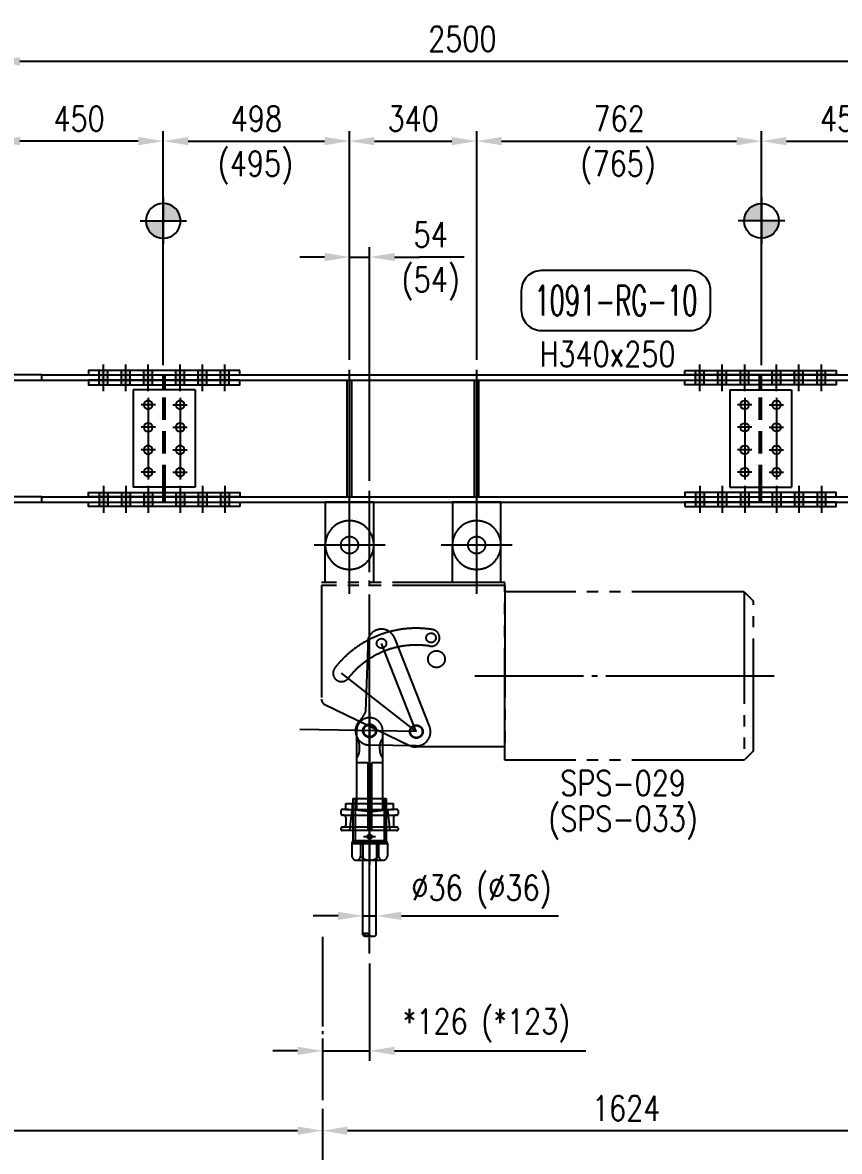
# Model space of a CAD drawing. Header units: millimetres. Extents: x 0 to 232280, y -26939 to 23794.
# Drawn here: x 72528 to 75805, y -24610 to -20080 of the extents above; entities that cross this region are included whole.
import ezdxf
from ezdxf.enums import TextEntityAlignment as Align

# ---------------------------------------------------------------- set-up
doc = ezdxf.new("R2010")
doc.units = ezdxf.units.MM
doc.header["$LTSCALE"] = 30
for name, pattern in [('HIDDEN', [9.525, 6.35, -3.175]), ('JNK-CENTER', [34, 30, -1.5, 1, -1.5]), ('JNK-HIDDEN', [3, 2, -1]), ('JNK-PHANTOM', [15, 10, -1, 1, -1, 1, -1])]:
    doc.linetypes.add(name, pattern=pattern)
for name, color, linetype in [('CEN-R', 1, 'JNK-CENTER'), ('CON-G', 3, 'Continuous'), ('CON-W', 7, 'Continuous'), ('CON-Y', 2, 'Continuous'), ('Dim-W', 7, 'Continuous'), ('HID-Y', 2, 'JNK-HIDDEN'), ('PHA-M', 6, 'JNK-PHANTOM'), ('STL-OBJT', 7, 'Continuous')]:
    doc.layers.add(name, color=color, linetype=linetype)
doc.styles.add('SIMPLEX', font='simplex.shx', dxfattribs={"width": 0.8})
doc.dimstyles.new('DIM40x1.5', dxfattribs={"dimscale": 40, "dimtxt": 2.5, "dimasz": 2.5, "dimexe": 1, "dimexo": 1, "dimgap": 1, "dimtad": 1, "dimdec": 0, "dimlfac": 0.666667, "dimdsep": 46, "dimtxsty": 'SIMPLEX', "dimcen": 2.5, "dimclrd": 7, "dimclre": 7, "dimclrt": 2, "dimadec": 0, "dimazin": 2, "dimtfac": 1, "dimtdec": 0, "dimtmove": 2, "dimatfit": 2, "dimfxl": 1, "dimtfill": 1, "dimtolj": 1, "dimtzin": 0, "dimarcsym": 1})

# ---------------------------------------------------------------- blocks, each defined once
blk = doc.blocks.new('*D2809')
at = {"layer": 'DEFPOINTS', "color": 0, "transparency": 16777216}
for p in [(73731.6, -24398.8), (69762.6, -24526.5), (73731.6, -24526.5)]:
    blk.add_point(p, dxfattribs=at)
at = {"layer": 'Dim-W', "color": 7, "lineweight": -2, "transparency": 16777216}
for p, q in [((73731.6, -24438.8), (73731.6, -24566.5)), ((69862.6, -24526.5), (73631.6, -24526.5))]:
    blk.add_line(p, q, dxfattribs=at)
at = {"layer": 'Dim-W', "color": 7, "transparency": 16777216}
for points in [[(69862.6, -24509.9), (69862.6, -24543.2), (69762.6, -24526.5)], [(73631.6, -24509.9), (73631.6, -24543.2), (73731.6, -24526.5)]]:
    blk.add_solid(points, dxfattribs=at)
at = {"layer": 'Dim-W', "color": 2, "transparency": 16777216, "insert": (71747.1, -24436.5), "char_height": 100, "attachment_point": 5, "style": 'SIMPLEX', "bg_fill": 3, "box_fill_scale": 1.1, "bg_fill_color": 256, "bg_fill_true_color": 13158600, "bg_fill_transparency": 0}
blk.add_mtext('\\A1;2646', dxfattribs=at)
blk = doc.blocks.new('*D2810')
at = {"layer": 'DEFPOINTS', "color": 0, "transparency": 16777216}
for p in [(76167.6, -22064.5), (73731.6, -24526.5), (76167.6, -24526.5)]:
    blk.add_point(p, dxfattribs=at)
at = {"layer": 'Dim-W', "color": 7, "lineweight": -2, "transparency": 16777216}
for p, q in [((76167.6, -22104.5), (76167.6, -24566.5)), ((73831.6, -24526.5), (76067.6, -24526.5))]:
    blk.add_line(p, q, dxfattribs=at)
at = {"layer": 'Dim-W', "color": 7, "transparency": 16777216}
for points in [[(73831.6, -24509.9), (73831.6, -24543.2), (73731.6, -24526.5)], [(76067.6, -24509.9), (76067.6, -24543.2), (76167.6, -24526.5)]]:
    blk.add_solid(points, dxfattribs=at)
at = {"layer": 'Dim-W', "color": 2, "transparency": 16777216, "insert": (74949.6, -24436.5), "char_height": 100, "attachment_point": 5, "style": 'SIMPLEX', "bg_fill": 3, "box_fill_scale": 1.1, "bg_fill_color": 256, "bg_fill_true_color": 13158600, "bg_fill_transparency": 0}
blk.add_mtext('\\A1;1624', dxfattribs=at)
blk = doc.blocks.new('*D2816')
at = {"layer": 'DEFPOINTS', "color": 0, "transparency": 16777216}
for p in [(72417.6, -20236.1), (72417.6, -21434.5), (76167.6, -21434.5)]:
    blk.add_point(p, dxfattribs=at)
at = {"layer": 'Dim-W', "color": 7, "lineweight": -2, "transparency": 16777216}
for p, q in [((72417.6, -21394.5), (72417.6, -20196.1)), ((76167.6, -21394.5), (76167.6, -20196.1)), ((76067.6, -20236.1), (72517.6, -20236.1))]:
    blk.add_line(p, q, dxfattribs=at)
at = {"layer": 'Dim-W', "color": 7, "transparency": 16777216}
for points in [[(72517.6, -20219.4), (72517.6, -20252.8), (72417.6, -20236.1)], [(76067.6, -20219.4), (76067.6, -20252.8), (76167.6, -20236.1)]]:
    blk.add_solid(points, dxfattribs=at)
at = {"layer": 'Dim-W', "color": 2, "transparency": 16777216, "insert": (74292.6, -20146.1), "char_height": 100, "attachment_point": 5, "style": 'SIMPLEX', "bg_fill": 3, "box_fill_scale": 1.1, "bg_fill_color": 256, "bg_fill_true_color": 13158600, "bg_fill_transparency": 0}
blk.add_mtext('\\A1;2500', dxfattribs=at)
blk = doc.blocks.new('DUCT-TAG')
at = {"layer": 'CON-G'}
blk.add_lwpolyline([(-9.49, -1), (-9.49, 1, -0.414214), (-7.49, 3), (7.49, 3, -0.414214), (9.49, 1), (9.49, -1, -0.414214), (7.49, -3), (-7.49, -3, -0.414214)], format="xyb", close=True, dxfattribs=at)
at = {"layer": 'CON-G', "style": 'SIMPLEX', "width": 1.246304}
blk.add_attdef('NAME', text='', height=3, dxfattribs=at).set_placement((-8.19, -1.5), (8.19, -1.5), align=Align.FIT)
at = {"layer": 'CON-Y', "style": 'SIMPLEX'}
blk.add_attdef('ELEVATION', text='', height=2, dxfattribs=at).set_placement((0, -6.02), align=Align.CENTER)
blk = doc.blocks.new('*D2753')
at = {"layer": 'DEFPOINTS', "color": 0, "transparency": 16777216}
for p in [(72417.6, -20556.1), (72417.6, -21434.5), (73092.6, -21494.5)]:
    blk.add_point(p, dxfattribs=at)
at = {"layer": 'Dim-W', "color": 7, "lineweight": -2, "transparency": 16777216}
for p, q in [((72417.6, -21394.5), (72417.6, -20516.1)), ((73092.6, -21454.5), (73092.6, -20516.1)), ((72992.6, -20556.1), (72517.6, -20556.1))]:
    blk.add_line(p, q, dxfattribs=at)
at = {"layer": 'Dim-W', "color": 7, "transparency": 16777216}
for points in [[(72517.6, -20539.4), (72517.6, -20572.8), (72417.6, -20556.1)], [(72992.6, -20539.4), (72992.6, -20572.8), (73092.6, -20556.1)]]:
    blk.add_solid(points, dxfattribs=at)
at = {"layer": 'Dim-W', "color": 2, "transparency": 16777216, "insert": (72755.1, -20466.1), "char_height": 100, "attachment_point": 5, "style": 'SIMPLEX', "bg_fill": 3, "box_fill_scale": 1.1, "bg_fill_color": 256, "bg_fill_true_color": 13158600, "bg_fill_transparency": 0}
blk.add_mtext('\\A1;450', dxfattribs=at)
blk = doc.blocks.new('FS-MARK')
h = blk.add_hatch(color=256)
edge = h.paths.add_edge_path()
edge.add_arc((0, 0), 1.75, 90, 180)
edge.add_line((-1.75, 0), (0, 0))
edge.add_line((0, 0), (0, 1.75))
h = blk.add_hatch(color=256)
edge = h.paths.add_edge_path()
edge.add_line((0, 0), (0, -1.75))
edge.add_arc((0, 0), 1.75, 270, 360)
edge.add_line((1.75, 0), (0, 0))
for p, q in [((0, 2.33), (0, -2.33)), ((2.33, 0), (-2.33, 0))]:
    blk.add_line(p, q)
blk.add_circle((0, 0), 1.75)
at = {"layer": 'CON-Y', "style": 'SIMPLEX', "width": 0.8}
blk.add_attdef('F.S.', (3.19, 1), '', height=2.5, dxfattribs=at)
blk = doc.blocks.new('*D2754')
at = {"layer": 'DEFPOINTS', "color": 0, "transparency": 16777216}
for p in [(76167.6, -20556.1), (76167.6, -21434.5), (75492.6, -21494.5)]:
    blk.add_point(p, dxfattribs=at)
at = {"layer": 'Dim-W', "color": 7, "lineweight": -2, "transparency": 16777216}
for p, q in [((75492.6, -21454.5), (75492.6, -20516.1)), ((76167.6, -21394.5), (76167.6, -20516.1)), ((75592.6, -20556.1), (76067.6, -20556.1))]:
    blk.add_line(p, q, dxfattribs=at)
at = {"layer": 'Dim-W', "color": 7, "transparency": 16777216}
for points in [[(75592.6, -20539.4), (75592.6, -20572.8), (75492.6, -20556.1)], [(76067.6, -20539.4), (76067.6, -20572.8), (76167.6, -20556.1)]]:
    blk.add_solid(points, dxfattribs=at)
at = {"layer": 'Dim-W', "color": 2, "transparency": 16777216, "insert": (75830.1, -20466.1), "char_height": 100, "attachment_point": 5, "style": 'SIMPLEX', "bg_fill": 3, "box_fill_scale": 1.1, "bg_fill_color": 256, "bg_fill_true_color": 13158600, "bg_fill_transparency": 0}
blk.add_mtext('\\A1;450', dxfattribs=at)
blk = doc.blocks.new('340X250 S')
at = {"layer": 'CON-W'}
h = blk.add_hatch(color=256, dxfattribs=at)
h.paths.add_polyline_path([(382948.4, -27473.5), (382948.4, -27461.5), (382936.9, -27461.5), (382936.9, -27473.5)])
h.paths.add_polyline_path([(382959.9, -27473.5), (382959.9, -27461.5), (382948.4, -27461.5), (382948.4, -27473.5)])
h.paths.add_polyline_path([(382959.9, -27473.5), (382948.4, -27473.5), (382948.4, -27487.5), (382959.9, -27487.5)])
h.paths.add_polyline_path([(382948.4, -27473.5), (382936.9, -27473.5), (382936.9, -27487.5), (382948.4, -27487.5)])
h.paths.add_polyline_path([(382948.4, -27487.5), (382936.9, -27487.5), (382936.9, -27499.5), (382948.4, -27499.5)])
h.paths.add_polyline_path([(382959.9, -27487.5), (382948.4, -27487.5), (382948.4, -27499.5), (382959.9, -27499.5)])
h = blk.add_hatch(color=256, dxfattribs=at)
h.paths.add_polyline_path([(383008.4, -27473.5), (383008.4, -27461.5), (382996.9, -27461.5), (382996.9, -27473.5)])
h.paths.add_polyline_path([(383019.9, -27473.5), (383019.9, -27461.5), (383008.4, -27461.5), (383008.4, -27473.5)])
h.paths.add_polyline_path([(383019.9, -27473.5), (383008.4, -27473.5), (383008.4, -27487.5), (383019.9, -27487.5)])
h.paths.add_polyline_path([(383008.4, -27473.5), (382996.9, -27473.5), (382996.9, -27487.5), (383008.4, -27487.5)])
h.paths.add_polyline_path([(383008.4, -27487.5), (382996.9, -27487.5), (382996.9, -27499.5), (383008.4, -27499.5)])
h.paths.add_polyline_path([(383019.9, -27487.5), (383008.4, -27487.5), (383008.4, -27499.5), (383019.9, -27499.5)])
h = blk.add_hatch(color=256, dxfattribs=at)
h.paths.add_polyline_path([(383068.4, -27473.5), (383068.4, -27461.5), (383056.9, -27461.5), (383056.9, -27473.5)])
h.paths.add_polyline_path([(383079.9, -27473.5), (383079.9, -27461.5), (383068.4, -27461.5), (383068.4, -27473.5)])
h.paths.add_polyline_path([(383079.9, -27473.5), (383068.4, -27473.5), (383068.4, -27487.5), (383079.9, -27487.5)])
h.paths.add_polyline_path([(383068.4, -27473.5), (383056.9, -27473.5), (383056.9, -27487.5), (383068.4, -27487.5)])
h.paths.add_polyline_path([(383068.4, -27487.5), (383056.9, -27487.5), (383056.9, -27499.5), (383068.4, -27499.5)])
h.paths.add_polyline_path([(383079.9, -27487.5), (383068.4, -27487.5), (383068.4, -27499.5), (383079.9, -27499.5)])
h = blk.add_hatch(color=256, dxfattribs=at)
h.paths.add_polyline_path([(383153.4, -27473.5), (383153.4, -27461.5), (383141.9, -27461.5), (383141.9, -27473.5)])
h.paths.add_polyline_path([(383164.9, -27473.5), (383164.9, -27461.5), (383153.4, -27461.5), (383153.4, -27473.5)])
h.paths.add_polyline_path([(383164.9, -27473.5), (383153.4, -27473.5), (383153.4, -27487.5), (383164.9, -27487.5)])
h.paths.add_polyline_path([(383153.4, -27473.5), (383141.9, -27473.5), (383141.9, -27487.5), (383153.4, -27487.5)])
h.paths.add_polyline_path([(383153.4, -27487.5), (383141.9, -27487.5), (383141.9, -27499.5), (383153.4, -27499.5)])
h.paths.add_polyline_path([(383164.9, -27487.5), (383153.4, -27487.5), (383153.4, -27499.5), (383164.9, -27499.5)])
h = blk.add_hatch(color=256, dxfattribs=at)
h.paths.add_polyline_path([(383213.4, -27473.5), (383213.4, -27461.5), (383201.9, -27461.5), (383201.9, -27473.5)])
h.paths.add_polyline_path([(383224.9, -27473.5), (383224.9, -27461.5), (383213.4, -27461.5), (383213.4, -27473.5)])
h.paths.add_polyline_path([(383224.9, -27473.5), (383213.4, -27473.5), (383213.4, -27487.5), (383224.9, -27487.5)])
h.paths.add_polyline_path([(383213.4, -27473.5), (383201.9, -27473.5), (383201.9, -27487.5), (383213.4, -27487.5)])
h.paths.add_polyline_path([(383213.4, -27487.5), (383201.9, -27487.5), (383201.9, -27499.5), (383213.4, -27499.5)])
h.paths.add_polyline_path([(383224.9, -27487.5), (383213.4, -27487.5), (383213.4, -27499.5), (383224.9, -27499.5)])
h = blk.add_hatch(color=256, dxfattribs=at)
h.paths.add_polyline_path([(383273.4, -27473.5), (383273.4, -27461.5), (383261.9, -27461.5), (383261.9, -27473.5)])
h.paths.add_polyline_path([(383284.9, -27473.5), (383284.9, -27461.5), (383273.4, -27461.5), (383273.4, -27473.5)])
h.paths.add_polyline_path([(383284.9, -27473.5), (383273.4, -27473.5), (383273.4, -27487.5), (383284.9, -27487.5)])
h.paths.add_polyline_path([(383273.4, -27473.5), (383261.9, -27473.5), (383261.9, -27487.5), (383273.4, -27487.5)])
h.paths.add_polyline_path([(383273.4, -27487.5), (383261.9, -27487.5), (383261.9, -27499.5), (383273.4, -27499.5)])
h.paths.add_polyline_path([(383284.9, -27487.5), (383273.4, -27487.5), (383273.4, -27499.5), (383284.9, -27499.5)])
h = blk.add_hatch(color=256, dxfattribs=at)
h.paths.add_polyline_path([(382948.4, -27813.5), (382948.4, -27825.5), (382936.9, -27825.5), (382936.9, -27813.5)])
h.paths.add_polyline_path([(382959.9, -27813.5), (382959.9, -27825.5), (382948.4, -27825.5), (382948.4, -27813.5)])
h.paths.add_polyline_path([(382959.9, -27813.5), (382948.4, -27813.5), (382948.4, -27799.5), (382959.9, -27799.5)])
h.paths.add_polyline_path([(382948.4, -27813.5), (382936.9, -27813.5), (382936.9, -27799.5), (382948.4, -27799.5)])
h.paths.add_polyline_path([(382948.4, -27799.5), (382936.9, -27799.5), (382936.9, -27787.5), (382948.4, -27787.5)])
h.paths.add_polyline_path([(382959.9, -27799.5), (382948.4, -27799.5), (382948.4, -27787.5), (382959.9, -27787.5)])
h = blk.add_hatch(color=256, dxfattribs=at)
h.paths.add_polyline_path([(383008.4, -27813.5), (383008.4, -27825.5), (382996.9, -27825.5), (382996.9, -27813.5)])
h.paths.add_polyline_path([(383019.9, -27813.5), (383019.9, -27825.5), (383008.4, -27825.5), (383008.4, -27813.5)])
h.paths.add_polyline_path([(383019.9, -27813.5), (383008.4, -27813.5), (383008.4, -27799.5), (383019.9, -27799.5)])
h.paths.add_polyline_path([(383008.4, -27813.5), (382996.9, -27813.5), (382996.9, -27799.5), (383008.4, -27799.5)])
h.paths.add_polyline_path([(383008.4, -27799.5), (382996.9, -27799.5), (382996.9, -27787.5), (383008.4, -27787.5)])
h.paths.add_polyline_path([(383019.9, -27799.5), (383008.4, -27799.5), (383008.4, -27787.5), (383019.9, -27787.5)])
h = blk.add_hatch(color=256, dxfattribs=at)
h.paths.add_polyline_path([(383068.4, -27813.5), (383068.4, -27825.5), (383056.9, -27825.5), (383056.9, -27813.5)])
h.paths.add_polyline_path([(383079.9, -27813.5), (383079.9, -27825.5), (383068.4, -27825.5), (383068.4, -27813.5)])
h.paths.add_polyline_path([(383079.9, -27813.5), (383068.4, -27813.5), (383068.4, -27799.5), (383079.9, -27799.5)])
h.paths.add_polyline_path([(383068.4, -27813.5), (383056.9, -27813.5), (383056.9, -27799.5), (383068.4, -27799.5)])
h.paths.add_polyline_path([(383068.4, -27799.5), (383056.9, -27799.5), (383056.9, -27787.5), (383068.4, -27787.5)])
h.paths.add_polyline_path([(383079.9, -27799.5), (383068.4, -27799.5), (383068.4, -27787.5), (383079.9, -27787.5)])
h = blk.add_hatch(color=256, dxfattribs=at)
h.paths.add_polyline_path([(383153.4, -27813.5), (383153.4, -27825.5), (383141.9, -27825.5), (383141.9, -27813.5)])
h.paths.add_polyline_path([(383164.9, -27813.5), (383164.9, -27825.5), (383153.4, -27825.5), (383153.4, -27813.5)])
h.paths.add_polyline_path([(383164.9, -27813.5), (383153.4, -27813.5), (383153.4, -27799.5), (383164.9, -27799.5)])
h.paths.add_polyline_path([(383153.4, -27813.5), (383141.9, -27813.5), (383141.9, -27799.5), (383153.4, -27799.5)])
h.paths.add_polyline_path([(383153.4, -27799.5), (383141.9, -27799.5), (383141.9, -27787.5), (383153.4, -27787.5)])
h.paths.add_polyline_path([(383164.9, -27799.5), (383153.4, -27799.5), (383153.4, -27787.5), (383164.9, -27787.5)])
h = blk.add_hatch(color=256, dxfattribs=at)
h.paths.add_polyline_path([(383213.4, -27813.5), (383213.4, -27825.5), (383201.9, -27825.5), (383201.9, -27813.5)])
h.paths.add_polyline_path([(383224.9, -27813.5), (383224.9, -27825.5), (383213.4, -27825.5), (383213.4, -27813.5)])
h.paths.add_polyline_path([(383224.9, -27813.5), (383213.4, -27813.5), (383213.4, -27799.5), (383224.9, -27799.5)])
h.paths.add_polyline_path([(383213.4, -27813.5), (383201.9, -27813.5), (383201.9, -27799.5), (383213.4, -27799.5)])
h.paths.add_polyline_path([(383213.4, -27799.5), (383201.9, -27799.5), (383201.9, -27787.5), (383213.4, -27787.5)])
h.paths.add_polyline_path([(383224.9, -27799.5), (383213.4, -27799.5), (383213.4, -27787.5), (383224.9, -27787.5)])
h = blk.add_hatch(color=256, dxfattribs=at)
h.paths.add_polyline_path([(383273.4, -27813.5), (383273.4, -27825.5), (383261.9, -27825.5), (383261.9, -27813.5)])
h.paths.add_polyline_path([(383284.9, -27813.5), (383284.9, -27825.5), (383273.4, -27825.5), (383273.4, -27813.5)])
h.paths.add_polyline_path([(383284.9, -27813.5), (383273.4, -27813.5), (383273.4, -27799.5), (383284.9, -27799.5)])
h.paths.add_polyline_path([(383273.4, -27813.5), (383261.9, -27813.5), (383261.9, -27799.5), (383273.4, -27799.5)])
h.paths.add_polyline_path([(383273.4, -27799.5), (383261.9, -27799.5), (383261.9, -27787.5), (383273.4, -27787.5)])
h.paths.add_polyline_path([(383284.9, -27799.5), (383273.4, -27799.5), (383273.4, -27787.5), (383284.9, -27787.5)])
at = {"layer": 'CEN-R'}
for p, q in [((382948.4, -27517), (382948.4, -27445.2)), ((383008.4, -27517), (383008.4, -27445.2)), ((383068.4, -27517), (383068.4, -27445.2)), ((383153.4, -27517), (383153.4, -27445.2)), ((383213.4, -27517), (383213.4, -27445.2)), ((383273.4, -27517), (383273.4, -27445.2)), ((383068.4, -27534.3), (383068.4, -27752.7)), ((383153.4, -27534.3), (383153.4, -27752.7)), ((383087.5, -27553.5), (383049.2, -27553.5)), ((383087.5, -27553.5), (383049.2, -27553.5)), ((383134.2, -27553.5), (383172.5, -27553.5)), ((383134.2, -27553.5), (383172.5, -27553.5)), ((383087.5, -27613.5), (383049.2, -27613.5)), ((383134.2, -27613.5), (383172.5, -27613.5)), ((383087.5, -27673.5), (383049.2, -27673.5)), ((383134.2, -27673.5), (383172.5, -27673.5)), ((383068.4, -27714.3), (383068.4, -27752.7)), ((383153.4, -27714.3), (383153.4, -27752.7)), ((383087.5, -27733.5), (383049.2, -27733.5)), ((383087.5, -27733.5), (383049.2, -27733.5)), ((383134.2, -27733.5), (383172.5, -27733.5)), ((383134.2, -27733.5), (383172.5, -27733.5)), ((382948.4, -27770), (382948.4, -27841.8)), ((383008.4, -27770), (383008.4, -27841.8)), ((383068.4, -27770), (383068.4, -27841.8)), ((383153.4, -27770), (383153.4, -27841.8)), ((383213.4, -27770), (383213.4, -27841.8)), ((383273.4, -27770), (383273.4, -27841.8))]:
    blk.add_line(p, q, dxfattribs=at)
at = {"layer": 'CON-G'}
for p, q in [((383108.4, -27513.5), (383108.4, -27499.5)), ((383113.4, -27513.5), (383113.4, -27499.5)), ((383028.4, -27513.5), (383193.4, -27513.5)), ((383028.4, -27513.5), (383028.4, -27773.5)), ((383193.4, -27513.5), (383193.4, -27773.5)), ((383028.4, -27773.5), (383193.4, -27773.5)), ((383108.4, -27787.5), (383108.4, -27773.5)), ((383113.4, -27787.5), (383113.4, -27773.5))]:
    blk.add_line(p, q, dxfattribs=at)
for points in [[(382908.4, -27461.5), (383313.4, -27461.5), (383313.4, -27473.5), (382908.4, -27473.5)], [(382908.4, -27487.5), (383313.4, -27487.5), (383313.4, -27499.5), (382908.4, -27499.5)], [(382908.4, -27799.5), (383313.4, -27799.5), (383313.4, -27787.5), (382908.4, -27787.5)], [(382908.4, -27825.5), (383313.4, -27825.5), (383313.4, -27813.5), (382908.4, -27813.5)]]:
    blk.add_lwpolyline(points, close=True, dxfattribs=at)
for centre in [(383068.4, -27553.5), (383153.4, -27553.5), (383068.4, -27613.5), (383153.4, -27613.5), (383068.4, -27673.5), (383153.4, -27673.5), (383068.4, -27733.5), (383153.4, -27733.5)]:
    blk.add_circle(centre, 11.5, dxfattribs=at)
at = {"layer": 'HID-Y'}
for p, q in [((382936.9, -27499.5), (382936.9, -27461.5)), ((382959.9, -27499.5), (382959.9, -27461.5)), ((382996.9, -27499.5), (382996.9, -27461.5)), ((383019.9, -27499.5), (383019.9, -27461.5)), ((383056.9, -27499.5), (383056.9, -27461.5)), ((383079.9, -27499.5), (383079.9, -27461.5)), ((383108.4, -27499.5), (383108.4, -27473.5)), ((383113.4, -27499.5), (383113.4, -27473.5)), ((383141.9, -27499.5), (383141.9, -27461.5)), ((383164.9, -27499.5), (383164.9, -27461.5)), ((383201.9, -27499.5), (383201.9, -27461.5)), ((383224.9, -27499.5), (383224.9, -27461.5)), ((383261.9, -27499.5), (383261.9, -27461.5)), ((383284.9, -27499.5), (383284.9, -27461.5)), ((383108.4, -27773.5), (383108.4, -27513.5)), ((383113.4, -27773.5), (383113.4, -27513.5)), ((382936.9, -27787.5), (382936.9, -27825.5)), ((382959.9, -27787.5), (382959.9, -27825.5)), ((382996.9, -27787.5), (382996.9, -27825.5)), ((383019.9, -27787.5), (383019.9, -27825.5)), ((383056.9, -27787.5), (383056.9, -27825.5)), ((383079.9, -27787.5), (383079.9, -27825.5)), ((383108.4, -27813.5), (383108.4, -27787.5)), ((383113.4, -27813.5), (383113.4, -27787.5)), ((383141.9, -27787.5), (383141.9, -27825.5)), ((383164.9, -27787.5), (383164.9, -27825.5)), ((383201.9, -27787.5), (383201.9, -27825.5)), ((383224.9, -27787.5), (383224.9, -27825.5)), ((383261.9, -27787.5), (383261.9, -27825.5)), ((383284.9, -27787.5), (383284.9, -27825.5))]:
    blk.add_line(p, q, dxfattribs=at)
blk = doc.blocks.new('A$C33F5363B')
at = {"layer": 'CEN-R'}
blk.add_line((6, 0), (6, 360.3), dxfattribs=at)
at = {"layer": 'CON-G'}
for p, q in [((0, 20.5), (0, 332.5)), ((12, 20.5), (12, 332.5))]:
    blk.add_line(p, q, dxfattribs=at)
blk = doc.blocks.new('A$C5F64503C')
at = {"layer": 'CEN-R'}
for p, q in [((133, 962.6), (133, 1237.6)), ((473, 962.6), (473, 1237.6)), ((228, 1092.6), (38, 1092.6)), ((568, 1092.6), (378, 1092.6))]:
    blk.add_line(p, q, dxfattribs=at)
at = {"layer": 'CEN-R', "ltscale": 0.5}
for p, q in [((186.7, 0), (186.7, 1237.6)), ((311.5, 593.6), (218.3, 829.7)), ((311.5, 593.6), (111.4, 749.7)), ((1268.7, 742.1), (468.5, 742.1)), ((311.7, 593.5), (0, 598.9))]:
    blk.add_line(p, q, dxfattribs=at)
at = {"layer": 'PHA-M'}
for p, q in [((198, 1207.6), (68, 1207.6)), ((68, 1207.6), (68, 1092.6)), ((198, 1092.6), (198, 1207.6)), ((538, 1207.6), (408, 1207.6)), ((408, 1207.6), (408, 1092.6)), ((538, 1092.6), (538, 1207.6)), ((68, 992.6), (68, 1092.6)), ((198, 992.6), (198, 1092.6)), ((408, 992.6), (408, 1092.6)), ((538, 992.6), (538, 1092.6)), ((548, 992.6), (58, 992.6)), ((548, 984.6), (58, 984.6)), ((548, 984.6), (58, 984.6)), ((58, 984.6), (58, 680.3)), ((548, 984.6), (548, 992.6)), ((548, 517.6), (548, 991.6)), ((548, 984.6), (548, 552.6)), ((548, 979.6), (548, 982.6)), ((1188, 967.6), (548, 967.6)), ((1188, 967.6), (1213, 942.6)), ((1188, 967.6), (1188, 517.6)), ((1213, 542.6), (1213, 942.6)), ((548, 897.2), (548, 888.7)), ((176.5, 647.5), (183.7, 845.2)), ((311.3, 593.6), (218.1, 829.7)), ((346.6, 608.4), (253.7, 843.6)), ((67.1, 665.9), (293.7, 556.6)), ((186.7, 644.7), (186.7, 312.9)), ((151.7, 595.7), (151.7, 383.4)), ((221.7, 383.4), (221.7, 595.7)), ((159.7, 544.9), (159.7, 554.4)), ((311, 555.4), (186.1, 557.7)), ((213.7, 544.9), (213.7, 554.4)), ((548, 552.6), (311.5, 552.6)), ((1188, 517.6), (548, 517.6)), ((1213, 542.6), (1188, 517.6)), ((180.4, 510), (151.7, 510)), ((182, 508.4), (182, 328.7)), ((191.5, 508.4), (191.5, 328.7)), ((221.7, 510), (193.1, 510)), ((186.7, 424.7), (186.7, 237.6)), ((123.2, 385.7), (123.2, 401.7)), ((123.2, 401.7), (250.2, 401.7)), ((141.2, 385.7), (141.2, 401.7)), ((142.2, 414.7), (231.3, 414.7)), ((142.2, 414.7), (142.2, 401.7)), ((142.2, 401.7), (142.2, 385.7)), ((147.7, 414.7), (147.7, 294.7)), ((186.7, 380), (186.7, 408.5)), ((225.8, 414.7), (225.8, 294.7)), ((231.3, 414.7), (231.3, 401.7)), ((231.3, 401.7), (231.3, 385.7)), ((232.2, 385.7), (232.2, 401.7)), ((250.2, 385.7), (250.2, 401.7)), ((110.5, 373), (110.5, 382.7)), ((130.2, 385.7), (113.5, 385.7)), ((116.9, 370), (113.5, 370)), ((116.9, 370), (182, 370)), ((123.2, 385.7), (250.2, 385.7)), ((123.2, 363.6), (123.2, 344.5)), ((182, 380.2), (130.2, 385.7)), ((138.8, 384.8), (132.9, 328.7)), ((138.8, 384.8), (138.8, 382.2)), ((142.2, 385.7), (142.2, 302.7)), ((191.5, 380.2), (243.3, 385.7)), ((191.5, 370), (256.6, 370)), ((231.3, 385.7), (231.3, 302.7)), ((234.7, 384.8), (240.6, 328.7)), ((259.9, 385.7), (243.3, 385.7)), ((250.2, 363.6), (250.2, 344.5)), ((259.9, 370), (256.6, 370)), ((262.9, 382.7), (262.9, 373)), ((110.5, 331.7), (110.5, 335.2)), ((116.9, 338.2), (113.5, 338.2)), ((182, 338.2), (116.9, 338.2)), ((256.6, 338.2), (191.5, 338.2)), ((259.9, 338.2), (256.6, 338.2)), ((262.9, 335.2), (262.9, 331.7)), ((259.9, 328.7), (113.5, 328.7)), ((142.2, 302.7), (231.3, 302.7)), ((146.8, 294.7), (142.2, 302.7)), ((170.7, 312.7), (202.7, 312.7)), ((226.7, 294.7), (231.3, 302.7)), ((139.2, 294.7), (139.2, 260.2)), ((139.2, 294.7), (234.2, 294.7)), ((142.7, 301.7), (186.7, 301.7)), ((143.3, 300.8), (186.7, 300.8)), ((143.8, 299.8), (186.7, 299.8)), ((144.4, 298.8), (186.7, 298.8)), ((145, 297.7), (186.7, 297.7)), ((145.7, 296.6), (186.7, 296.6)), ((146.4, 295.4), (186.7, 295.4)), ((146.8, 294.7), (226.7, 294.7)), ((162.7, 294.7), (162.7, 260.2)), ((168.7, 294.7), (168.7, 249.7)), ((230.7, 301.7), (186.7, 301.7)), ((230.2, 300.8), (186.7, 300.8)), ((229.6, 299.8), (186.7, 299.8)), ((229, 298.8), (186.7, 298.8)), ((228.4, 297.7), (186.7, 297.7)), ((227.8, 296.6), (186.7, 296.6)), ((227.1, 295.4), (186.7, 295.4)), ((204.7, 294.7), (204.7, 249.7)), ((210.7, 294.7), (210.7, 260.2)), ((234.2, 294.7), (234.2, 260.2)), ((151, 249.7), (222.5, 249.7)), ((168.5, 50), (168.5, 249.6)), ((204.6, 50), (204.6, 249.7))]:
    blk.add_line(p, q, dxfattribs=at)
blk.add_lwpolyline([(204.6, 50, -0.44), (186.5, 50, 0.44), (168.5, 50, 0.44), (186.5, 50)], format="xyb", dxfattribs=at)
blk.add_lwpolyline([(170.4, 50, -0.31383), (186.5, 50, -0.31383)], format="xyb", close=True, dxfattribs=at)
for centre, radius in [((133, 1092.6), 23), ((133, 1092.6), 23), ((473, 1092.6), 23), ((473, 1092.6), 23), ((350.9, 844.5), 12.8), ((351, 844.4), 12.8), ((218.3, 829.7), 12.8), ((218.5, 829.7), 12.8), ((365.5, 787.6), 22.5), ((186.7, 595.7), 18), ((186.7, 595.7), 16), ((311.5, 593.6), 17.5), ((311.5, 593.6), 17.5), ((311.7, 593.6), 17.5), ((311.7, 593.6), 17.5), ((311.5, 593.6), 16.2), ((311.7, 593.6), 16.2), ((186.7, 312.7), 6)]:
    blk.add_circle(centre, radius, dxfattribs=at)
for centre, radius, start, end in [((133, 1092.6), 65, 0, 180), ((473, 1092.6), 65, 0, 180), ((311.5, 593.6), 276.5, 81, 142), ((311.5, 593.6), 276.5, 81, 142), ((218.4, 829.7), 38, 21.557, 156.2844), ((351.3, 844.4), 22.5, 261, 81), ((351.3, 844.4), 22.5, 261, 81), ((311.5, 593.6), 231.5, 81, 142), ((311.5, 593.6), 231.5, 81, 142), ((111.4, 749.9), 22.5, 142, 322), ((111.4, 749.9), 22.5, 142, 322), ((74, 680.3), 16, 180, 244.266), ((106.3, 676.4), 76, 314.9059, 337.628), ((186.7, 595.7), 38, 134.9059, 269.0013), ((186.7, 595.7), 35, 0, 180), ((311.7, 593.4), 38, 269.0013, 23.2494), ((123.2, 554.4), 36.5, 0, 38.6641), ((250.2, 554.4), 36.5, 141.3359, 180), ((123.2, 544.9), 36.5, 321.3359, 0), ((250.2, 544.9), 36.5, 180, 218.6641), ((311.5, 593.6), 41, 244.266, 270), ((180.4, 508.4), 1.6, 0, 90), ((193.1, 508.4), 1.6, 90, 180), ((113.5, 382.7), 3, 90, 180), ((113.5, 373), 3, 180, 270), ((116.9, 363.6), 6.35, 0, 90), ((256.6, 363.6), 6.35, 90, 180), ((259.9, 382.7), 3, 0, 90), ((259.9, 373), 3, 270, 0), ((113.5, 335.2), 3, 90, 180), ((116.9, 344.5), 6.35, 270, 0), ((256.6, 344.5), 6.35, 180, 270), ((259.9, 335.2), 3, 0, 90), ((113.5, 331.7), 3, 180, 270), ((153.7, 293.9), 14.4, 142.5935, 176.9236), ((219.8, 293.9), 14.4, 3.0764, 37.4065), ((259.9, 331.7), 3, 270, 0), ((153.7, 293.9), 13.4, 144.3781, 176.6945), ((153.7, 293.9), 12.4, 146.4816, 176.4286), ((153.7, 293.9), 11.4, 149.0031, 176.1161), ((153.7, 293.9), 10.4, 152.0908, 175.7436), ((153.7, 293.9), 9.45, 155.9792, 175.292), ((153.7, 293.9), 8.45, 161.0741, 174.7331), ((153.7, 293.9), 7.45, 168.1812, 174.0233), ((219.8, 293.9), 7.45, 5.9767, 11.8188), ((219.8, 293.9), 8.45, 5.2669, 18.9259), ((219.8, 293.9), 9.45, 4.708, 24.0208), ((219.8, 293.9), 10.4, 4.2564, 27.9092), ((219.8, 293.9), 11.4, 3.8839, 30.9969), ((219.8, 293.9), 12.4, 3.5714, 33.5184), ((219.8, 293.9), 13.4, 3.3055, 35.6219), ((151, 261.5), 11.8, 186.172, 353.828), ((186.7, 282.2), 32.5, 222.4943, 317.5057), ((222.5, 261.5), 11.8, 186.172, 353.828)]:
    blk.add_arc(centre, radius, start, end, dxfattribs=at)
at = {"layer": 'PHA-M', "linetype": 'HIDDEN', "ltscale": 3}
for centre in [(133, 1092.6), (473, 1092.6)]:
    blk.add_arc(centre, 65, 180, 0, dxfattribs=at)
blk = doc.blocks.new('*D2775')
at = {"layer": 'DEFPOINTS', "color": 0, "transparency": 16777216}
for p in [(74350, -20556.1), (73840, -21473.7), (74350, -21473.7)]:
    blk.add_point(p, dxfattribs=at)
at = {"layer": 'Dim-W', "color": 7, "lineweight": -2, "transparency": 16777216}
for p, q in [((73840, -21433.7), (73840, -20516.1)), ((74350, -21433.7), (74350, -20516.1)), ((73940, -20556.1), (74250, -20556.1))]:
    blk.add_line(p, q, dxfattribs=at)
at = {"layer": 'Dim-W', "color": 7, "transparency": 16777216}
for points in [[(73940, -20539.4), (73940, -20572.8), (73840, -20556.1)], [(74250, -20539.4), (74250, -20572.8), (74350, -20556.1)]]:
    blk.add_solid(points, dxfattribs=at)
at = {"layer": 'Dim-W', "color": 2, "transparency": 16777216, "insert": (74095, -20466.1), "char_height": 100, "attachment_point": 5, "style": 'SIMPLEX', "bg_fill": 3, "box_fill_scale": 1.1, "bg_fill_color": 256, "bg_fill_true_color": 13158600, "bg_fill_transparency": 0}
blk.add_mtext('\\A1;340', dxfattribs=at)
blk = doc.blocks.new('*D2776')
at = {"layer": 'DEFPOINTS', "color": 0, "transparency": 16777216}
for p in [(73092.6, -20556.1), (73840, -20556.1), (73840, -20556.1)]:
    blk.add_point(p, dxfattribs=at)
at = {"layer": 'Dim-W', "color": 7, "lineweight": -2, "transparency": 16777216}
blk.add_line((73192.6, -20556.1), (73740, -20556.1), dxfattribs=at)
at = {"layer": 'Dim-W', "color": 7, "transparency": 16777216}
for points in [[(73192.6, -20539.4), (73192.6, -20572.8), (73092.6, -20556.1)], [(73740, -20539.4), (73740, -20572.8), (73840, -20556.1)]]:
    blk.add_solid(points, dxfattribs=at)
at = {"layer": 'Dim-W', "color": 2, "transparency": 16777216, "insert": (73466.3, -20466.1), "char_height": 100, "attachment_point": 5, "style": 'SIMPLEX', "bg_fill": 3, "box_fill_scale": 1.1, "bg_fill_color": 256, "bg_fill_true_color": 13158600, "bg_fill_transparency": 0}
blk.add_mtext('\\A1;498', dxfattribs=at)
blk = doc.blocks.new('*D2777')
at = {"layer": 'DEFPOINTS', "color": 0, "transparency": 16777216}
for p in [(74350, -20556.1), (75492.6, -20556.1), (75492.6, -20556.1)]:
    blk.add_point(p, dxfattribs=at)
at = {"layer": 'Dim-W', "color": 7, "lineweight": -2, "transparency": 16777216}
blk.add_line((74450, -20556.1), (75392.6, -20556.1), dxfattribs=at)
at = {"layer": 'Dim-W', "color": 7, "transparency": 16777216}
for points in [[(74450, -20539.4), (74450, -20572.8), (74350, -20556.1)], [(75392.6, -20539.4), (75392.6, -20572.8), (75492.6, -20556.1)]]:
    blk.add_solid(points, dxfattribs=at)
at = {"layer": 'Dim-W', "color": 2, "transparency": 16777216, "insert": (74921.3, -20466.1), "char_height": 100, "attachment_point": 5, "style": 'SIMPLEX', "bg_fill": 3, "box_fill_scale": 1.1, "bg_fill_color": 256, "bg_fill_true_color": 13158600, "bg_fill_transparency": 0}
blk.add_mtext('\\A1;762', dxfattribs=at)
blk = doc.blocks.new('*D2783')
at = {"layer": 'DEFPOINTS', "color": 0, "transparency": 16777216}
for p in [(73920.6, -21021.3), (73840, -21473.7), (73920.6, -21959.5)]:
    blk.add_point(p, dxfattribs=at)
at = {"layer": 'Dim-W', "color": 7, "lineweight": -2, "transparency": 16777216}
for p, q in [((73840, -21433.7), (73840, -20981.3)), ((73920.6, -21919.5), (73920.6, -20981.3)), ((73740, -21021.3), (73640, -21021.3)), ((73840, -21021.3), (73920.6, -21021.3)), ((74020.6, -21021.3), (74120.6, -21021.3))]:
    blk.add_line(p, q, dxfattribs=at)
at = {"layer": 'Dim-W', "color": 7, "transparency": 16777216}
for points in [[(73740, -21004.6), (73740, -21038), (73840, -21021.3)], [(74020.6, -21004.6), (74020.6, -21038), (73920.6, -21021.3)]]:
    blk.add_solid(points, dxfattribs=at)
at = {"layer": 'Dim-W', "color": 2, "transparency": 16777216, "insert": (74165.2, -20931), "char_height": 100, "attachment_point": 5, "style": 'SIMPLEX', "bg_fill": 3, "box_fill_scale": 1.1, "bg_fill_color": 256, "bg_fill_true_color": 13158600, "bg_fill_transparency": 0}
blk.add_mtext('\\A1;54', dxfattribs=at)
blk = doc.blocks.new('*D2786')
at = {"layer": 'DEFPOINTS', "color": 0, "transparency": 16777216}
for p in [(73920.6, -23815.8), (73731.6, -24206.5), (73920.6, -24206.5)]:
    blk.add_point(p, dxfattribs=at)
at = {"layer": 'Dim-W', "color": 7, "lineweight": -2, "transparency": 16777216}
for p, q in [((73920.6, -23855.8), (73920.6, -24246.5)), ((73631.6, -24206.5), (73531.6, -24206.5)), ((73731.6, -24206.5), (73920.6, -24206.5)), ((74020.6, -24206.5), (74120.6, -24206.5))]:
    blk.add_line(p, q, dxfattribs=at)
at = {"layer": 'Dim-W', "color": 7, "transparency": 16777216}
blk.add_solid([(73631.6, -24189.9), (73631.6, -24223.2), (73731.6, -24206.5)], dxfattribs=at)
at = {"layer": 'Dim-W', "color": 2, "transparency": 16777216, "insert": (74389.2, -24104.6), "char_height": 100, "attachment_point": 5, "style": 'SIMPLEX', "bg_fill": 3, "box_fill_scale": 1.1, "bg_fill_color": 256, "bg_fill_true_color": 13158600, "bg_fill_transparency": 0}
blk.add_mtext('\\A1;*126 (*123)', dxfattribs=at)
at = {"layer": 'Dim-W', "color": 7, "transparency": 16777216}
blk.add_solid([(74020.6, -24189.9), (74020.6, -24223.2), (73920.6, -24206.5)], dxfattribs=at)
blk = doc.blocks.new('*D2787')
at = {"layer": 'DEFPOINTS', "color": 0, "transparency": 16777216}
for p in [(73893.8, -23664.7), (73948, -23664.7), (73948, -23664.7)]:
    blk.add_point(p, dxfattribs=at)
at = {"layer": 'Dim-W', "color": 7, "lineweight": -2, "transparency": 16777216}
for p, q in [((73793.8, -23664.7), (73693.8, -23664.7)), ((73893.8, -23664.7), (73948, -23664.7)), ((74048, -23664.7), (74148, -23664.7))]:
    blk.add_line(p, q, dxfattribs=at)
at = {"layer": 'Dim-W', "color": 7, "transparency": 16777216}
for points in [[(73793.8, -23648), (73793.8, -23681.3), (73893.8, -23664.7)], [(74048, -23648), (74048, -23681.3), (73948, -23664.7)]]:
    blk.add_solid(points, dxfattribs=at)
at = {"layer": 'Dim-W', "color": 2, "transparency": 16777216, "insert": (74369.2, -23568.6), "char_height": 100, "attachment_point": 5, "style": 'SIMPLEX', "bg_fill": 3, "box_fill_scale": 1.1, "bg_fill_color": 256, "bg_fill_true_color": 13158600, "bg_fill_transparency": 0}
blk.add_mtext('\\A1;%%C36 (%%C36)', dxfattribs=at)

msp = doc.modelspace()

# ---------------------------------------------------------------- linework, layer by layer
at = {"layer": 'CON-G'}
for p, q in [((72605.08, -21494.49), (75980.08, -21494.49)), ((72605.08, -21515.49), (76130.83, -21515.49)), ((72605.08, -21983.49), (75980.08, -21983.49)), ((72605.08, -22004.49), (75980.08, -22004.49))]:
    msp.add_line(p, q, dxfattribs=at)
msp.add_lwpolyline([(72230.08, -21983.49), (72230.08, -22004.49), (72417.58, -22004.49), (72605.08, -22004.49), (72605.08, -21983.49), (72454.33, -21983.49, -0.4142136), (72424.33, -21953.49), (72424.33, -21545.49, -0.4142136), (72454.33, -21515.49), (72605.08, -21515.49), (72605.08, -21494.49), (72417.58, -21494.49), (72230.08, -21494.49), (72230.08, -21515.49), (72380.83, -21515.49, -0.4142136), (72410.83, -21545.49), (72410.83, -21953.49, -0.4142136), (72380.83, -21983.49)], format="xyb", close=True, dxfattribs=at)

# ---------------------------------------------------------------- block references
at = {"layer": 'Dim-W', "xscale": 1.5, "yscale": 1.5, "zscale": 1.5}
for p in [(73831.02, -22014.2), (74341.02, -22014.2)]:
    msp.add_blockref('A$C33F5363B', p, dxfattribs=at)

# ---------------------------------------------------------------- dimensions: what is measured, and where the dimension line sits
at = {"layer": 'Dim-W'}
dim = msp.add_linear_dim(base=(72417.58, -20236.09), p1=(76167.58, -21434.49), p2=(72417.58, -21434.49), angle=180, dimstyle='DIM40x1.5', override={"dimcen": 0}, dxfattribs=at)
dim.commit()
dim.dimension.update_dxf_attribs({"geometry": '*D2816', "text_midpoint": (74292.58, -20146.09)})
dim = msp.add_linear_dim(base=(73731.58, -24526.55), p1=(69762.58, -24526.55), p2=(73731.58, -24398.82), dimstyle='DIM40x1.5', override={"dimcen": 0}, dxfattribs=at)
dim.commit()
dim.dimension.update_dxf_attribs({"geometry": '*D2809', "text_midpoint": (71747.08, -24436.55)})

# ---------------------------------------------------------------- next in the draw order: block references
at = {"layer": 'STL-OBJT'}
ref = msp.add_blockref('DUCT-TAG', (74908.7, -21195.89), dxfattribs=dict(at, xscale=-40, yscale=40, zscale=40))
ref.add_attrib('NAME', '1091-RG-10', dxfattribs={"layer": 'CON-G', "height": 120, "style": 'SIMPLEX', "width": 0.585}).set_placement((74581.1, -21255.89), (75236.3, -21255.89), align=Align.FIT)

# ---------------------------------------------------------------- next in the draw order: texts
at = {"layer": 'CON-Y', "style": 'SIMPLEX', "width": 0.8}
msp.add_text('H340x250', height=100, dxfattribs=at).set_placement((74602.59, -21460.69))

# ---------------------------------------------------------------- next in the draw order: dimensions: what is measured, and where the dimension line sits
at = {"layer": 'Dim-W'}
dim = msp.add_linear_dim(base=(72417.58, -20556.09), p1=(73092.58, -21494.49), p2=(72417.58, -21434.49), angle=180, dimstyle='DIM40x1.5', override={"dimcen": 0}, dxfattribs=at)
dim.commit()
dim.dimension.update_dxf_attribs({"geometry": '*D2753', "text_midpoint": (72755.08, -20466.09)})
dim = msp.add_linear_dim(base=(74350.02, -20556.09), p1=(73840.02, -21473.68), p2=(74350.02, -21473.68), dimstyle='DIM40x1.5', dxfattribs=at)
dim.commit()
dim.dimension.update_dxf_attribs({"geometry": '*D2775', "text_midpoint": (74095.02, -20466.09)})
for base, p1, p2, picture, middle in [((76167.58, -20556.09), (75492.58, -21494.49), (76167.58, -21434.49), '*D2754', (75830.08, -20466.09)), ((76167.58, -24526.55), (73731.58, -24526.55), (76167.58, -22064.49), '*D2810', (74949.58, -24436.55))]:
    dim = msp.add_linear_dim(base=base, p1=p1, p2=p2, dimstyle='DIM40x1.5', override={"dimcen": 0}, dxfattribs=at)
    dim.commit()
    dim.dimension.update_dxf_attribs({"geometry": picture, "text_midpoint": middle})

# ---------------------------------------------------------------- next in the draw order: linework, layer by layer
at = {"layer": 'CEN-R', "ltscale": 0.4}
msp.add_line((73731.58, -23749.11), (73731.58, -24403.97), dxfattribs=at)
at = {"layer": 'Dim-W', "color": 7}
msp.add_line((73731.58, -24526.55), (73731.58, -24876.55), dxfattribs=at)

# ---------------------------------------------------------------- next in the draw order: block references
at = {"layer": 'CON-W', "yscale": 1.5, "zscale": 1.5}
for p, xscale in [((647762.62, 19715.75), -1.5), ((-499177.46, 19715.75), 1.5)]:
    msp.add_blockref('340X250 S', p, dxfattribs=dict(at, xscale=xscale))
at = {"layer": 'PHA-M', "xscale": 1.5, "yscale": 1.5, "zscale": 1.5}
msp.add_blockref('A$C5F64503C', (73640.48, -23815.84), dxfattribs=at)
at = {"layer": 'STL-OBJT', "yscale": 40, "zscale": 40}
for p, xscale in [((73092.58, -20876.09), -40), ((75492.58, -20876.09), 40)]:
    msp.add_blockref('FS-MARK', p, dxfattribs=dict(at, xscale=xscale))

# ---------------------------------------------------------------- next in the draw order: texts
at = {"layer": 'CON-Y', "char_height": 100, "attachment_point": 5, "style": 'SIMPLEX'}
for s, insert in [('SPS-029', (74937.58, -23131.87)), ('(SPS-033)', (74937.58, -23291.19))]:
    msp.add_mtext(s, dxfattribs=dict(at, insert=insert))

# ---------------------------------------------------------------- next in the draw order: dimensions: what is measured, and where the dimension line sits
at = {"layer": 'Dim-W'}
for base, p1, p2, picture, middle in [((73840.02, -20556.09), (73092.58, -20556.09), (73840.02, -20556.09), '*D2776', (73466.3, -20466.09)), ((75492.58, -20556.09), (74350.02, -20556.09), (75492.58, -20556.09), '*D2777', (74921.3, -20466.09))]:
    dim = msp.add_linear_dim(base=base, p1=p1, p2=p2, dimstyle='DIM40x1.5', dxfattribs=at)
    dim.commit()
    dim.dimension.update_dxf_attribs({"geometry": picture, "text_midpoint": middle})

# ---------------------------------------------------------------- next in the draw order: texts
at = {"layer": 'Dim-W', "color": 2, "style": 'SIMPLEX', "width": 0.8}
for s, p in [('(495)', (73311.8, -20696.09)), ('(765)', (74766.8, -20696.09))]:
    msp.add_text(s, height=100, dxfattribs=at).set_placement(p)

# ---------------------------------------------------------------- next in the draw order: dimensions: what is measured, and where the dimension line sits
at = {"layer": 'Dim-W'}
dim = msp.add_linear_dim(base=(73920.58, -21021.3), p1=(73840.02, -21473.68), p2=(73920.58, -21959.49), dimstyle='DIM40x1.5', dxfattribs=at)
dim.commit()
dim.dimension.update_dxf_attribs({"geometry": '*D2783', "text_midpoint": (74165.24, -20930.97), "dimtype": 160})
for base, p1, p2, text, picture, middle in [((73947.95, -23664.68), (73893.78, -23664.68), (73947.95, -23664.68), '%%C<> (%%C36)', '*D2787', (74369.2, -23568.64)), ((73920.58, -24206.55), (73731.58, -24206.55), (73920.58, -23815.84), '*<> (*123)', '*D2786', (74389.2, -24104.59))]:
    dim = msp.add_linear_dim(base=base, p1=p1, p2=p2, text=text, dimstyle='DIM40x1.5', dxfattribs=at)
    dim.commit()
    dim.dimension.update_dxf_attribs({"geometry": picture, "text_midpoint": middle, "dimtype": 160})

# ---------------------------------------------------------------- next in the draw order: linework, layer by layer
for p, q in [((74300.4, -21021.3), (74120.58, -21021.3)), ((74147.95, -23664.68), (74677.88, -23664.68)), ((74120.58, -24206.55), (74788.51, -24206.55))]:
    msp.add_line(p, q, dxfattribs=at)

# ---------------------------------------------------------------- next in the draw order: texts
at = {"layer": 'Dim-W', "color": 2, "style": 'SIMPLEX', "width": 0.8}
msp.add_text('(54)', height=100, dxfattribs=at).set_placement((74049.25, -21161.3))

doc.saveas('drawing.dxf')
